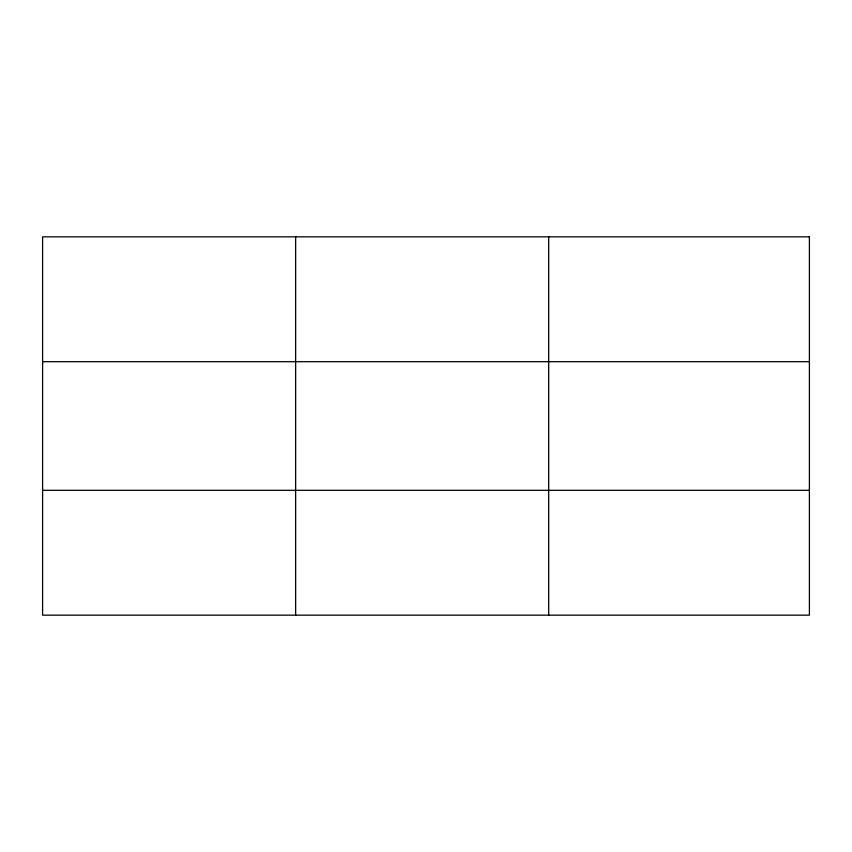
<?xml version="1.0" encoding="UTF-8"?>
<svg xmlns="http://www.w3.org/2000/svg" width="852" height="852" viewBox="0 0 852 852"><rect width="100%" height="100%" fill="white"/><g stroke="black" fill="none" stroke-linecap="round" stroke-linejoin="round"><path stroke-width="1.28" d="M295.644 615.165L295.644 236.835M548.688 615.165L548.688 236.835M42.6 361.685L809.4 361.685M42.6 490.315L809.4 490.315M809.4 236.835L809.4 615.165L42.6 615.165L42.6 236.835L809.4 236.835"/></g></svg>
